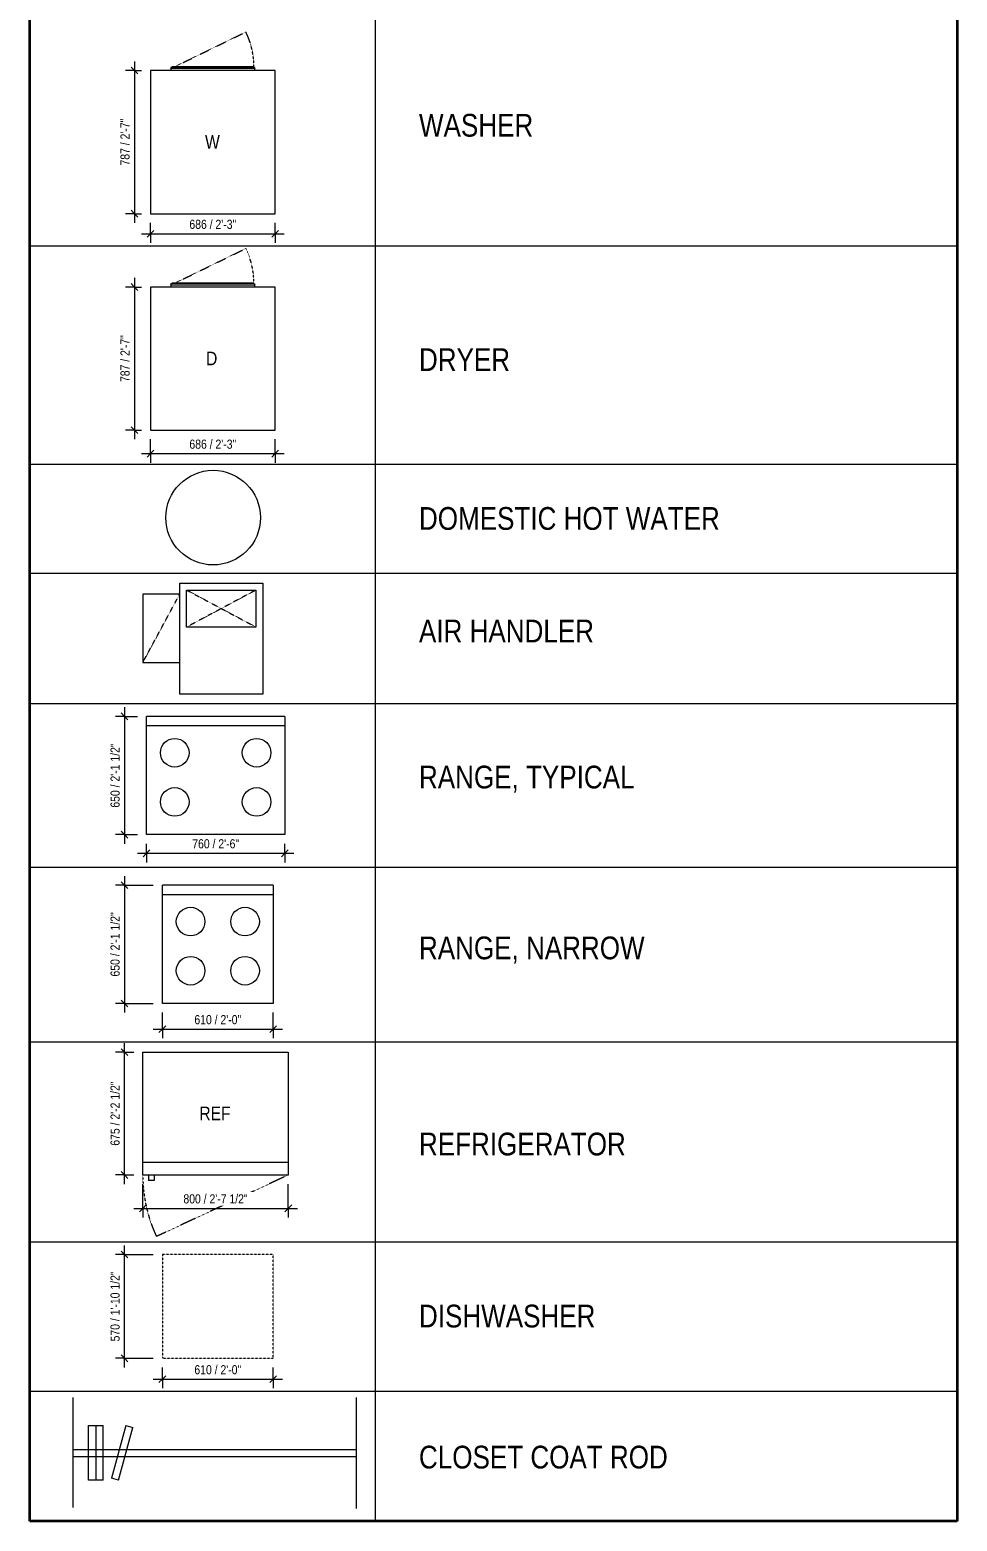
# Model space of a CAD drawing. Header units: millimetres. Extents: x 12719 to 31196, y -17777 to 12929.
# Drawn here: x 12719 to 17819, y -17777 to -9580 of the extents above; entities that cross this region are included whole.
import ezdxf

# ---------------------------------------------------------------- set-up
doc = ezdxf.new("R2010")
doc.units = ezdxf.units.MM
doc.linetypes.add('CMHC_Dash - Small', pattern=[2, 1, -1])
for name, color, linetype, lineweight in [('A-ANNO-DIMS', 7, 'Continuous', 9), ('A-ANNO-DIMS-50', 7, 'Continuous', 9), ('A-ANNO-NOTE', 7, 'Continuous', 18), ('A-DOOR-HDLN', 7, 'CMHC_Dash - Small', 18), ('G-ANNO-TEXT', 7, 'Continuous', 9), ('M-EQPM', 7, 'Continuous', 18), ('M-EQPM-HDLN', 7, 'CMHC_Dash - Small', 18), ('Q-CASE', 7, 'Continuous', 18), ('Q-SPCQ', 7, 'Continuous', 18), ('Q-SPCQ-HDLN', 7, 'CMHC_Dash - Small', 18)]:
    doc.layers.add(name, color=color, linetype=linetype, lineweight=lineweight)
doc.layers.add('A-DETL', color=7, linetype='Continuous', lineweight=18, true_color=0x00a600)
doc.styles.add('Arial Narrow', font='ARIALN.TTF', dxfattribs={"height": 75})
doc.styles.add('Arial Narrow_2', font='ARIALN.TTF', dxfattribs={"height": 125})
doc.styles.add('Arial Narrow_3', font='ARIALN.TTF', dxfattribs={"height": 50})
doc.dimstyles.new('CMHC_Standard__Small_', dxfattribs={"dimscale": 304.8, "dimtxt": 51.171549, "dimasz": 0.123031, "dimexe": 0.164042, "dimexo": 0.164042, "dimgap": 0.04101, "dimtad": 1, "dimdec": 0, "dimzin": 0, "dimdsep": 46, "dimtxsty": 'Arial Narrow_3', "dimblk1": 'OBLIQUE', "dimblk2": 'OBLIQUE', "dimsah": 1, "dimcen": 0.09, "dimdle": 0.164042, "dimazin": 0, "dimtfac": 1, "dimtdec": 4, "dimtix": 1, "dimtmove": 0, "dimatfit": 3, "dimfxl": 1, "dimtvp": 1, "dimtfill": 1, "dimtolj": 1, "dimtzin": 0, "dimarcsym": 2})

# ---------------------------------------------------------------- blocks, each defined once
blk = doc.blocks.new('Family - ___-8411140-FLOOR PLANS - TYPICAL')
at = {"layer": 'M-EQPM'}
blk.add_circle((13727.5, -12261), 260, dxfattribs=at)
blk = doc.blocks.new('Family - ___-8411142-FLOOR PLANS - TYPICAL')
at = {"layer": 'M-EQPM'}
for p, q in [((13543.8, -12621.1), (14001, -12621.1)), ((13543.8, -13230.7), (13543.8, -12621.1)), ((14001, -12621.1), (14001, -13230.7)), ((13543.8, -12681.1), (13340.6, -12681.1)), ((13340.6, -12681.1), (13340.6, -13057.6)), ((13581.8, -12659.1), (13963, -12659.1)), ((13581.8, -12862.3), (13581.8, -12659.1)), ((13963, -12659.1), (13963, -12862.3)), ((13963, -12862.3), (13581.8, -12862.3)), ((13340.6, -13057.6), (13543.8, -13057.6)), ((14001, -13230.7), (13543.8, -13230.7))]:
    blk.add_line(p, q, dxfattribs=at)
at = {"layer": 'M-EQPM-HDLN'}
for p, q in [((13340.6, -13057.6), (13543.8, -12681.1)), ((13581.8, -12659.1), (13963, -12862.3)), ((13963, -12659.1), (13581.8, -12862.3))]:
    blk.add_line(p, q, dxfattribs=at)
blk = doc.blocks.new('Family - ___-8411150-FLOOR PLANS - TYPICAL')
at = {"layer": 'Q-SPCQ'}
for p, q in [((13361.4, -14003.4), (13361.4, -13353.4)), ((14121.4, -13353.4), (14121.4, -14003.4)), ((13361.4, -13404.2), (14121.4, -13404.2)), ((14121.4, -14003.4), (13361.4, -14003.4))]:
    blk.add_line(p, q, dxfattribs=at)
for centre in [(13516.4, -13553.4), (13966.4, -13553.4), (13516.4, -13823.4), (13966.4, -13823.4)]:
    blk.add_circle(centre, 78.8, dxfattribs=at)
blk = doc.blocks.new('Family - ___-8411152-FLOOR PLANS - TYPICAL')
at = {"layer": 'Q-SPCQ'}
for p, q in [((13448.4, -14931.4), (13448.4, -14281.4)), ((13448.4, -14332.2), (14058, -14332.2)), ((14058, -14281.4), (14058, -14931.4)), ((14058, -14931.4), (13448.4, -14931.4))]:
    blk.add_line(p, q, dxfattribs=at)
for centre in [(13603.4, -14481.4), (13903, -14481.4), (13603.4, -14751.4), (13903, -14751.4)]:
    blk.add_circle(centre, 78.8, dxfattribs=at)
blk = doc.blocks.new('Family - ___-8470673-FLOOR PLANS - TYPICAL')
at = {"layer": 'Q-SPCQ-HDLN'}
for p, q in [((13448.4, -16311.4), (13448.4, -16881.4)), ((14058, -16311.4), (13448.4, -16311.4)), ((14058, -16881.4), (14058, -16311.4)), ((13448.4, -16881.4), (14058, -16881.4))]:
    blk.add_line(p, q, dxfattribs=at)
blk = doc.blocks.new('Family - ___-8470702-FLOOR PLANS - TYPICAL')
at = {"layer": 'Q-CASE'}
for p, q in [((14513.2, -17096.4), (14513.2, -17706.4)), ((13042.4, -17251.4), (13122.4, -17251.4)), ((13042.4, -17551.4), (13042.4, -17251.4)), ((13082.4, -17251.4), (13082.4, -17551.4)), ((13122.4, -17551.4), (13122.4, -17251.4)), ((13246.9, -17251.4), (13169.2, -17541.2)), ((13207.9, -17551.5), (13285.5, -17261.7)), ((13246.9, -17251.4), (13285.5, -17261.7)), ((12955.2, -17382.4), (14513.2, -17382.4)), ((12955.2, -17420.4), (14513.2, -17420.4)), ((13207.9, -17551.5), (13169.2, -17541.2)), ((13122.4, -17551.4), (13042.4, -17551.4))]:
    blk.add_line(p, q, dxfattribs=at)
blk = doc.blocks.new('Family - ___-8411134-FLOOR PLANS - TYPICAL')
at = {"layer": 'Q-SPCQ'}
for p, q in [((14068.7, -9803.4), (13382.7, -9803.4)), ((13382.7, -9803.4), (13382.7, -10590.4)), ((13494.7, -9790.2), (13494.7, -9803.4)), ((13494.7, -9792.8), (13494.7, -9803.4)), ((13956.7, -9792.8), (13494.7, -9792.8)), ((13956.7, -9803.4), (13956.7, -9790.2)), ((13956.7, -9803.4), (13956.7, -9792.8)), ((14068.7, -10590.4), (14068.7, -9803.4)), ((13382.7, -10590.4), (14068.7, -10590.4))]:
    blk.add_line(p, q, dxfattribs=at)
at = {"layer": 'Q-SPCQ', "flags": 128}
for points in [[(13494.7, -9790.2), (13498.1, -9784), (13502.2, -9782.8)], [(13949.3, -9782.8), (13945.2, -9782.8), (13933, -9782.8), (13913.1, -9782.8), (13886.4, -9782.8), (13853.7, -9782.8), (13816.3, -9782.8), (13775.6, -9782.8), (13733, -9782.8), (13690.2, -9782.8), (13648.6, -9782.8), (13610, -9782.8), (13575.5, -9782.8), (13546.7, -9782.8), (13524.4, -9782.8), (13509.5, -9782.8), (13502.6, -9782.8), (13502.2, -9782.8)], [(13502.2, -9782.8), (13506.3, -9782.8), (13518.5, -9782.8), (13538.3, -9782.8), (13565.1, -9782.8), (13597.8, -9782.8), (13635.2, -9782.8), (13675.9, -9782.8), (13718.5, -9782.8), (13761.3, -9782.8), (13802.8, -9782.8), (13841.5, -9782.8), (13875.9, -9782.8), (13904.8, -9782.8), (13927.1, -9782.8), (13942, -9782.8), (13948.9, -9782.8), (13949.3, -9782.8)], [(13952.8, -9784.7), (13955.6, -9786.2), (13956.7, -9790.2)]]:
    blk.add_lwpolyline(points, dxfattribs=at)
at = {"layer": 'Q-SPCQ-HDLN'}
blk.add_line((13515, -9782.9), (13907.3, -9591.6), dxfattribs=at)
blk.add_arc((13511.8, -9784.5), 440, 0.16771, 26, dxfattribs=at)
at = {"layer": 'A-ANNO-NOTE', "insert": (13683, -10158.6), "char_height": 75, "width": 100.211, "attachment_point": 1, "style": 'Arial Narrow'}
blk.add_mtext('W', dxfattribs=at)
blk = doc.blocks.new('Family - ___-8411137-FLOOR PLANS - TYPICAL')
at = {"layer": 'Q-SPCQ'}
for p, q in [((13494.7, -10980.2), (13494.7, -10993.4)), ((13494.7, -10982.8), (13494.7, -10993.4)), ((13956.7, -10982.8), (13494.7, -10982.8)), ((13956.7, -10993.4), (13956.7, -10980.2)), ((13956.7, -10993.4), (13956.7, -10982.8)), ((14068.7, -10993.4), (13382.7, -10993.4)), ((13382.7, -10993.4), (13382.7, -11780.4)), ((14068.7, -11780.4), (14068.7, -10993.4)), ((13382.7, -11780.4), (14068.7, -11780.4))]:
    blk.add_line(p, q, dxfattribs=at)
at = {"layer": 'Q-SPCQ', "flags": 128}
for points in [[(13494.7, -10980.2), (13498.1, -10974), (13502.2, -10972.8)], [(13949.3, -10972.8), (13945.2, -10972.8), (13933, -10972.8), (13913.1, -10972.8), (13886.4, -10972.8), (13853.7, -10972.8), (13816.3, -10972.8), (13775.6, -10972.8), (13733, -10972.8), (13690.2, -10972.8), (13648.6, -10972.8), (13610, -10972.8), (13575.5, -10972.8), (13546.7, -10972.8), (13524.4, -10972.8), (13509.5, -10972.8), (13502.6, -10972.8), (13502.2, -10972.8)], [(13502.2, -10972.8), (13506.3, -10972.8), (13518.5, -10972.8), (13538.3, -10972.8), (13565.1, -10972.8), (13597.8, -10972.8), (13635.2, -10972.8), (13675.9, -10972.8), (13718.5, -10972.8), (13761.3, -10972.8), (13802.8, -10972.8), (13841.5, -10972.8), (13875.9, -10972.8), (13904.8, -10972.8), (13927.1, -10972.8), (13942, -10972.8), (13948.9, -10972.8), (13949.3, -10972.8)], [(13952.8, -10974.7), (13955.6, -10976.2), (13956.7, -10980.2)]]:
    blk.add_lwpolyline(points, dxfattribs=at)
at = {"layer": 'Q-SPCQ-HDLN'}
blk.add_line((13515, -10972.9), (13907.3, -10781.6), dxfattribs=at)
blk.add_arc((13511.8, -10974.5), 440, 0.16771, 26, dxfattribs=at)
at = {"layer": 'A-ANNO-NOTE', "insert": (13688.5, -11348.6), "char_height": 75, "width": 76.16, "attachment_point": 1, "style": 'Arial Narrow'}
blk.add_mtext('D', dxfattribs=at)
blk = doc.blocks.new('Family - ___-8464667-FLOOR PLANS - TYPICAL')
at = {"layer": 'A-DOOR-HDLN'}
blk.add_line((14140.7, -15873.9), (13415.6, -16212), dxfattribs=at)
blk.add_arc((14140.7, -15873.9), 800, 180, 205, dxfattribs=at)
at = {"layer": 'Q-SPCQ'}
for p, q in [((13340.7, -15873.9), (13340.7, -15198.9)), ((14140.7, -15198.9), (14140.7, -15873.9)), ((13340.7, -15804.1), (14140.7, -15804.1)), ((13340.7, -15873.9), (14140.7, -15873.9)), ((13371.7, -15873.9), (13402.7, -15873.9)), ((13371.7, -15873.9), (13371.7, -15904.9)), ((13402.7, -15873.9), (13402.7, -15904.9)), ((13402.7, -15904.9), (13371.7, -15904.9))]:
    blk.add_line(p, q, dxfattribs=at)
at = {"layer": 'A-ANNO-NOTE', "insert": (13651.7, -15498.2), "char_height": 75, "width": 212.447, "attachment_point": 1, "style": 'Arial Narrow'}
blk.add_mtext('REF', dxfattribs=at)
blk = doc.blocks.new('DIMBLOCK10-FLOOR PLANS - TYPICAL')
at = {"layer": 'A-ANNO-DIMS-50', "transparency": 16777216}
for p, q in [((13382.7, -10700.9), (13382.7, -10640.4)), ((14068.7, -10700.9), (14068.7, -10640.4)), ((13332.7, -10700.9), (14118.7, -10700.9)), ((13382.7, -10700.9), (13364, -10719.6)), ((13382.7, -10700.9), (13401.5, -10682.1)), ((13382.7, -10700.9), (13382.7, -10750.9)), ((14068.7, -10700.9), (14050, -10719.6)), ((14068.7, -10700.9), (14087.5, -10682.1)), ((14068.7, -10700.9), (14068.7, -10750.9))]:
    blk.add_line(p, q, dxfattribs=at)
at = {"layer": 'A-ANNO-DIMS-50', "color": 0, "transparency": 16777216, "insert": (13597, -10623.8), "char_height": 50, "width": 308.979, "attachment_point": 1, "line_spacing_factor": 0.974696, "style": 'Arial Narrow_3', "bg_fill": 3, "box_fill_scale": 1.25, "bg_fill_color": 256, "bg_fill_true_color": 13158600, "bg_fill_transparency": 0}
blk.add_mtext('686 / 2\'-3"', dxfattribs=at)
blk = doc.blocks.new('_Oblique')
at = {"color": 0, "linetype": 'ByBlock', "lineweight": -2}
blk.add_line((-0.5, -0.5), (0.5, 0.5), dxfattribs=at)
blk = doc.blocks.new('DIMBLOCK11-FLOOR PLANS - TYPICAL')
at = {"layer": 'A-ANNO-DIMS-50', "transparency": 16777216}
for p, q in [((13295, -9753.4), (13295, -10640.4)), ((13295, -9803.4), (13245, -9803.4)), ((13295, -9803.4), (13276.2, -9784.6)), ((13295, -9803.4), (13313.7, -9822.1)), ((13295, -9803.4), (13332.7, -9803.4)), ((13295, -10590.4), (13276.2, -10571.6)), ((13295, -10590.4), (13245, -10590.4)), ((13295, -10590.4), (13313.7, -10609.1)), ((13295, -10590.4), (13332.7, -10590.4))]:
    blk.add_line(p, q, dxfattribs=at)
at = {"layer": 'A-ANNO-DIMS-50', "color": 0, "transparency": 16777216, "insert": (13217.9, -10325.6), "char_height": 50, "width": 308.979, "attachment_point": 1, "rotation": 90, "line_spacing_factor": 0.974696, "style": 'Arial Narrow_3', "bg_fill": 3, "box_fill_scale": 1.25, "bg_fill_color": 256, "bg_fill_true_color": 13158600, "bg_fill_transparency": 0}
blk.add_mtext('787 / 2\'-7"', dxfattribs=at)
blk = doc.blocks.new('DIMBLOCK12-FLOOR PLANS - TYPICAL')
at = {"layer": 'A-ANNO-DIMS-50', "transparency": 16777216}
for p, q in [((13295, -10993.4), (13276.2, -10974.6)), ((13295, -10943.4), (13295, -11830.4)), ((13295, -10993.4), (13245, -10993.4)), ((13295, -10993.4), (13313.7, -11012.1)), ((13295, -10993.4), (13332.7, -10993.4)), ((13295, -11780.4), (13245, -11780.4)), ((13295, -11780.4), (13276.2, -11761.6)), ((13295, -11780.4), (13313.7, -11799.1)), ((13295, -11780.4), (13332.7, -11780.4))]:
    blk.add_line(p, q, dxfattribs=at)
at = {"layer": 'A-ANNO-DIMS-50', "color": 0, "transparency": 16777216, "insert": (13217.9, -11515.6), "char_height": 50, "width": 308.979, "attachment_point": 1, "rotation": 90, "line_spacing_factor": 0.974696, "style": 'Arial Narrow_3', "bg_fill": 3, "box_fill_scale": 1.25, "bg_fill_color": 256, "bg_fill_true_color": 13158600, "bg_fill_transparency": 0}
blk.add_mtext('787 / 2\'-7"', dxfattribs=at)
blk = doc.blocks.new('DIMBLOCK13-FLOOR PLANS - TYPICAL')
at = {"layer": 'A-ANNO-DIMS-50', "transparency": 16777216}
for p, q in [((13382.7, -11909.3), (13382.7, -11830.4)), ((14068.7, -11909.3), (14068.7, -11830.4)), ((13332.7, -11909.3), (14118.7, -11909.3)), ((13382.7, -11909.3), (13364, -11928)), ((13382.7, -11909.3), (13401.5, -11890.5)), ((13382.7, -11909.3), (13382.7, -11959.3)), ((14068.7, -11909.3), (14050, -11928)), ((14068.7, -11909.3), (14087.5, -11890.5)), ((14068.7, -11909.3), (14068.7, -11959.3))]:
    blk.add_line(p, q, dxfattribs=at)
at = {"layer": 'A-ANNO-DIMS-50', "color": 0, "transparency": 16777216, "insert": (13597, -11832.2), "char_height": 50, "width": 308.979, "attachment_point": 1, "line_spacing_factor": 0.974696, "style": 'Arial Narrow_3', "bg_fill": 3, "box_fill_scale": 1.25, "bg_fill_color": 256, "bg_fill_true_color": 13158600, "bg_fill_transparency": 0}
blk.add_mtext('686 / 2\'-3"', dxfattribs=at)
blk = doc.blocks.new('DIMBLOCK14-FLOOR PLANS - TYPICAL')
at = {"layer": 'A-ANNO-DIMS-50', "transparency": 16777216}
for p, q in [((13361.4, -14105.8), (13361.4, -14053.4)), ((13361.4, -14105.8), (13380.2, -14087.1)), ((14121.4, -14105.8), (14121.4, -14053.4)), ((14121.4, -14105.8), (14140.2, -14087.1)), ((13311.4, -14105.8), (14171.4, -14105.8)), ((13361.4, -14105.8), (13342.7, -14124.6)), ((13361.4, -14105.8), (13361.4, -14155.8)), ((14121.4, -14105.8), (14102.7, -14124.6)), ((14121.4, -14105.8), (14121.4, -14155.8))]:
    blk.add_line(p, q, dxfattribs=at)
at = {"layer": 'A-ANNO-DIMS-50', "color": 0, "transparency": 16777216, "insert": (13612.7, -14028.7), "char_height": 50, "width": 308.979, "attachment_point": 1, "line_spacing_factor": 0.974696, "style": 'Arial Narrow_3', "bg_fill": 3, "box_fill_scale": 1.25, "bg_fill_color": 256, "bg_fill_true_color": 13158600, "bg_fill_transparency": 0}
blk.add_mtext('760 / 2\'-6"', dxfattribs=at)
blk = doc.blocks.new('DIMBLOCK15-FLOOR PLANS - TYPICAL')
at = {"layer": 'A-ANNO-DIMS-50', "transparency": 16777216}
for p, q in [((13240.4, -13353.4), (13190.4, -13353.4)), ((13240.4, -13353.4), (13221.7, -13334.6)), ((13240.4, -13303.4), (13240.4, -14053.4)), ((13240.4, -13353.4), (13259.2, -13372.1)), ((13240.4, -13353.4), (13311.4, -13353.4)), ((13240.4, -14003.4), (13190.4, -14003.4)), ((13240.4, -14003.4), (13221.7, -13984.6)), ((13240.4, -14003.4), (13259.2, -14022.1)), ((13240.4, -14003.4), (13311.4, -14003.4))]:
    blk.add_line(p, q, dxfattribs=at)
at = {"layer": 'A-ANNO-DIMS-50', "color": 0, "transparency": 16777216, "insert": (13163.3, -13855), "char_height": 50, "width": 423.993, "attachment_point": 1, "rotation": 90, "line_spacing_factor": 0.974696, "style": 'Arial Narrow_3', "bg_fill": 3, "box_fill_scale": 1.25, "bg_fill_color": 256, "bg_fill_true_color": 13158600, "bg_fill_transparency": 0}
blk.add_mtext('650 / 2\'-1 1/2"', dxfattribs=at)
blk = doc.blocks.new('DIMBLOCK16-FLOOR PLANS - TYPICAL')
at = {"layer": 'A-ANNO-DIMS-50', "transparency": 16777216}
for p, q in [((13240.4, -14231.4), (13240.4, -14981.4)), ((13240.4, -14281.4), (13190.4, -14281.4)), ((13240.4, -14281.4), (13221.7, -14262.7)), ((13240.4, -14281.4), (13259.2, -14300.2)), ((13240.4, -14281.4), (13398.4, -14281.4)), ((13240.4, -14931.4), (13221.7, -14912.7)), ((13240.4, -14931.4), (13190.4, -14931.4)), ((13240.4, -14931.4), (13259.2, -14950.2)), ((13240.4, -14931.4), (13398.4, -14931.4))]:
    blk.add_line(p, q, dxfattribs=at)
at = {"layer": 'A-ANNO-DIMS-50', "color": 0, "transparency": 16777216, "insert": (13163.3, -14783.1), "char_height": 50, "width": 423.993, "attachment_point": 1, "rotation": 90, "line_spacing_factor": 0.974696, "style": 'Arial Narrow_3', "bg_fill": 3, "box_fill_scale": 1.25, "bg_fill_color": 256, "bg_fill_true_color": 13158600, "bg_fill_transparency": 0}
blk.add_mtext('650 / 2\'-1 1/2"', dxfattribs=at)
blk = doc.blocks.new('DIMBLOCK17-FLOOR PLANS - TYPICAL')
at = {"layer": 'A-ANNO-DIMS-50', "transparency": 16777216}
for p, q in [((13448.4, -15072.3), (13448.4, -14981.4)), ((14058, -15072.3), (14058, -14981.4)), ((13398.4, -15072.3), (14108, -15072.3)), ((13448.4, -15072.3), (13429.6, -15091)), ((13448.4, -15072.3), (13467.1, -15053.5)), ((13448.4, -15072.3), (13448.4, -15122.3)), ((14058, -15072.3), (14039.2, -15091)), ((14058, -15072.3), (14076.7, -15053.5)), ((14058, -15072.3), (14058, -15122.3))]:
    blk.add_line(p, q, dxfattribs=at)
at = {"layer": 'A-ANNO-DIMS-50', "color": 0, "transparency": 16777216, "insert": (13624.4, -14995.2), "char_height": 50, "width": 308.979, "attachment_point": 1, "line_spacing_factor": 0.974696, "style": 'Arial Narrow_3', "bg_fill": 3, "box_fill_scale": 1.25, "bg_fill_color": 256, "bg_fill_true_color": 13158600, "bg_fill_transparency": 0}
blk.add_mtext('610 / 2\'-0"', dxfattribs=at)
blk = doc.blocks.new('DIMBLOCK18-FLOOR PLANS - TYPICAL')
at = {"layer": 'A-ANNO-DIMS-50', "transparency": 16777216}
for p, q in [((13240.4, -16311.4), (13190.4, -16311.4)), ((13240.4, -16311.4), (13221.7, -16292.7)), ((13240.4, -16931.4), (13240.4, -16261.4)), ((13240.4, -16311.4), (13259.2, -16330.2)), ((13240.4, -16311.4), (13398.4, -16311.4)), ((13240.4, -16881.4), (13190.4, -16881.4)), ((13240.4, -16881.4), (13221.7, -16862.7)), ((13240.4, -16881.4), (13259.2, -16900.2)), ((13240.4, -16881.4), (13398.4, -16881.4))]:
    blk.add_line(p, q, dxfattribs=at)
at = {"layer": 'A-ANNO-DIMS-50', "color": 0, "transparency": 16777216, "insert": (13163.3, -16788.9), "char_height": 50, "width": 462.006, "attachment_point": 1, "rotation": 90, "line_spacing_factor": 0.974696, "style": 'Arial Narrow_3', "bg_fill": 3, "box_fill_scale": 1.25, "bg_fill_color": 256, "bg_fill_true_color": 13158600, "bg_fill_transparency": 0}
blk.add_mtext('570 / 1\'-10 1/2"', dxfattribs=at)
blk = doc.blocks.new('DIMBLOCK19-FLOOR PLANS - TYPICAL')
at = {"layer": 'A-ANNO-DIMS-50', "transparency": 16777216}
for p, q in [((13448.4, -16996.5), (13448.4, -16931.4)), ((14058, -16996.5), (14058, -16931.4)), ((13398.4, -16996.5), (14108, -16996.5)), ((13448.4, -16996.5), (13429.6, -17015.3)), ((13448.4, -16996.5), (13467.1, -16977.8)), ((13448.4, -16996.5), (13448.4, -17046.5)), ((14058, -16996.5), (14039.2, -17015.3)), ((14058, -16996.5), (14076.7, -16977.8)), ((14058, -16996.5), (14058, -17046.5))]:
    blk.add_line(p, q, dxfattribs=at)
at = {"layer": 'A-ANNO-DIMS-50', "color": 0, "transparency": 16777216, "insert": (13624.4, -16919.4), "char_height": 50, "width": 308.979, "attachment_point": 1, "line_spacing_factor": 0.974696, "style": 'Arial Narrow_3', "bg_fill": 3, "box_fill_scale": 1.25, "bg_fill_color": 256, "bg_fill_true_color": 13158600, "bg_fill_transparency": 0}
blk.add_mtext('610 / 2\'-0"', dxfattribs=at)
blk = doc.blocks.new('DIMBLOCK20-FLOOR PLANS - TYPICAL')
at = {"layer": 'A-ANNO-DIMS-50', "transparency": 16777216}
for p, q in [((13240.4, -15923.9), (13240.4, -15148.9)), ((13240.4, -15198.9), (13190.4, -15198.9)), ((13240.4, -15198.9), (13221.7, -15180.2)), ((13240.4, -15198.9), (13259.2, -15217.7)), ((13240.4, -15198.9), (13290.7, -15198.9)), ((13240.4, -15873.9), (13190.4, -15873.9)), ((13240.4, -15873.9), (13221.7, -15855.2)), ((13240.4, -15873.9), (13259.2, -15892.7)), ((13240.4, -15873.9), (13290.7, -15873.9))]:
    blk.add_line(p, q, dxfattribs=at)
at = {"layer": 'A-ANNO-DIMS-50', "color": 0, "transparency": 16777216, "insert": (13163.3, -15713.1), "char_height": 50, "width": 423.993, "attachment_point": 1, "rotation": 90, "line_spacing_factor": 0.974696, "style": 'Arial Narrow_3', "bg_fill": 3, "box_fill_scale": 1.25, "bg_fill_color": 256, "bg_fill_true_color": 13158600, "bg_fill_transparency": 0}
blk.add_mtext('675 / 2\'-2 1/2"', dxfattribs=at)
blk = doc.blocks.new('DIMBLOCK21-FLOOR PLANS - TYPICAL')
at = {"layer": 'A-ANNO-DIMS-50', "transparency": 16777216}
for p, q in [((13340.7, -16057.4), (13340.7, -15923.9)), ((14140.7, -16057.4), (14140.7, -15923.9)), ((13290.7, -16057.4), (14190.7, -16057.4)), ((13340.7, -16057.4), (13321.9, -16076.1)), ((13340.7, -16057.4), (13359.4, -16038.6)), ((13340.7, -16057.4), (13340.7, -16107.4)), ((14140.7, -16057.4), (14121.9, -16076.1)), ((14140.7, -16057.4), (14159.4, -16038.6)), ((14140.7, -16057.4), (14140.7, -16107.4))]:
    blk.add_line(p, q, dxfattribs=at)
at = {"layer": 'A-ANNO-DIMS-50', "color": 0, "transparency": 16777216, "insert": (13564, -15980.2), "char_height": 50, "width": 423.993, "attachment_point": 1, "line_spacing_factor": 0.974696, "style": 'Arial Narrow_3', "bg_fill": 3, "box_fill_scale": 1.25, "bg_fill_color": 256, "bg_fill_true_color": 13158600, "bg_fill_transparency": 0}
blk.add_mtext('800 / 2\'-7 1/2"', dxfattribs=at)

msp = doc.modelspace()

# ---------------------------------------------------------------- linework, layer by layer
at = {"layer": 'A-DETL', "color": 7, "lineweight": 35}
for p, q in [((12719.3, -17776.8), (12719.3, -3976.8)), ((17819.3, -3976.8), (17819.3, -17776.8)), ((17819.3, -17776.8), (12719.3, -17776.8))]:
    msp.add_line(p, q, dxfattribs=at)
at = {"layer": 'A-DETL', "color": 7}
for p, q in [((14619.3, -4476.8), (14619.3, -17776.8)), ((12719.3, -10766.8), (17819.3, -10766.8)), ((12719.3, -11966.8), (17819.3, -11966.8)), ((12719.3, -12566.8), (17819.3, -12566.8)), ((12719.3, -13281.8), (17819.3, -13281.8)), ((12719.3, -13281.8), (17819.3, -13281.8)), ((14121.4, -13353.4), (13361.4, -13353.4)), ((12719.3, -14181.8), (17819.3, -14181.8)), ((14058, -14281.4), (13448.4, -14281.4)), ((12719.3, -15141.8), (17819.3, -15141.8)), ((13340.7, -15198.9), (14140.7, -15198.9)), ((12719.3, -16241.8), (17819.3, -16241.8)), ((12719.3, -17061.8), (17819.3, -17061.8)), ((12955.2, -17096.4), (12955.2, -17702.4))]:
    msp.add_line(p, q, dxfattribs=at)

# ---------------------------------------------------------------- block references
at = {"layer": 'A-ANNO-NOTE'}
for name in ['Family - ___-8411134-FLOOR PLANS - TYPICAL', 'Family - ___-8411137-FLOOR PLANS - TYPICAL', 'Family - ___-8464667-FLOOR PLANS - TYPICAL']:
    msp.add_blockref(name, (0, 0), dxfattribs=at)
at = {"layer": 'M-EQPM'}
for name in ['Family - ___-8411140-FLOOR PLANS - TYPICAL', 'Family - ___-8411142-FLOOR PLANS - TYPICAL']:
    msp.add_blockref(name, (0, 0), dxfattribs=at)
at = {"layer": 'Q-CASE'}
msp.add_blockref('Family - ___-8470702-FLOOR PLANS - TYPICAL', (0, 0), dxfattribs=at)
at = {"layer": 'Q-SPCQ'}
for name in ['Family - ___-8411150-FLOOR PLANS - TYPICAL', 'Family - ___-8411152-FLOOR PLANS - TYPICAL', 'Family - ___-8470673-FLOOR PLANS - TYPICAL']:
    msp.add_blockref(name, (0, 0), dxfattribs=at)

# ---------------------------------------------------------------- texts
at = {"layer": 'G-ANNO-TEXT', "char_height": 125, "attachment_point": 1, "style": 'Arial Narrow_2'}
for s, insert, width in [('WASHER', (14859.5, -10041.8), 761.603), ('DRYER', (14859.5, -11330.2), 605.274), ('DOMESTIC HOT WATER', (14859.5, -12203), 2012.236), ('AIR HANDLER', (14859.5, -12821.8), 1162.447), ('RANGE, TYPICAL', (14859.5, -13624.3), 1439.029), ('RANGE, NARROW', (14859.5, -14563.4), 1503.164), ('REFRIGERATOR ', (14859.5, -15641.4), 1431.012), ('DISHWASHER', (14859.5, -16586.8), 1174.472), ('CLOSET COAT ROD', (14859.5, -17362.1), 1663.502)]:
    msp.add_mtext(s, dxfattribs=dict(at, insert=insert, width=width))

# ---------------------------------------------------------------- next in the draw order: dimensions: what is measured, and where the dimension line sits
at = {"layer": 'A-ANNO-DIMS'}
for base, p1, p2, override, picture, middle in [((14068.7, -10700.9), (13382.7, -10590.4), (14068.7, -10590.4), {"dimpost": '<>', "dimfxl": 686}, 'DIMBLOCK10-FLOOR PLANS - TYPICAL', (13725.7, -10656)), ((14121.4, -14105.8), (13361.4, -14003.4), (14121.4, -14003.4), {"dimpost": '<>', "dimfxl": 760}, 'DIMBLOCK14-FLOOR PLANS - TYPICAL', (13741.4, -14061))]:
    dim = msp.add_linear_dim(base=base, p1=p1, p2=p2, dimstyle='CMHC_Standard__Small_', override=override, dxfattribs=at)
    dim.commit()
    dim.dimension.update_dxf_attribs({"geometry": picture, "text_midpoint": middle})
for base, p1, p2, override, picture, middle in [((13295, -11780.4), (13382.7, -10993.4), (13382.7, -11780.4), {"dimpost": '<>', "dimfxl": 787}, 'DIMBLOCK12-FLOOR PLANS - TYPICAL', (13250.1, -11386.9)), ((13240.4, -14931.4), (13448.4, -14281.4), (13448.4, -14931.4), {"dimpost": '<>', "dimfxl": 650}, 'DIMBLOCK16-FLOOR PLANS - TYPICAL', (13195.6, -14606.4)), ((13240.4, -15198.9), (13340.7, -15873.9), (13340.7, -15198.9), {"dimpost": '<>', "dimfxl": 675}, 'DIMBLOCK20-FLOOR PLANS - TYPICAL', (13195.6, -15536.4)), ((13240.4, -16311.4), (13448.4, -16881.4), (13448.4, -16311.4), {"dimpost": '<>', "dimfxl": 570}, 'DIMBLOCK18-FLOOR PLANS - TYPICAL', (13195.6, -16596.4))]:
    dim = msp.add_linear_dim(base=base, p1=p1, p2=p2, angle=90, dimstyle='CMHC_Standard__Small_', override=override, dxfattribs=at)
    dim.commit()
    dim.dimension.update_dxf_attribs({"geometry": picture, "text_midpoint": middle})

# ---------------------------------------------------------------- next in the draw order: dimensions: what is measured, and where the dimension line sits
for base, p1, p2, override, picture, middle in [((13295, -10590.4), (13382.7, -9803.4), (13382.7, -10590.4), {"dimpost": '<>', "dimfxl": 787}, 'DIMBLOCK11-FLOOR PLANS - TYPICAL', (13250.1, -10196.9)), ((13240.4, -14003.4), (13361.4, -13353.4), (13361.4, -14003.4), {"dimpost": '<>', "dimfxl": 650}, 'DIMBLOCK15-FLOOR PLANS - TYPICAL', (13195.6, -13678.4))]:
    dim = msp.add_linear_dim(base=base, p1=p1, p2=p2, angle=90, dimstyle='CMHC_Standard__Small_', override=override, dxfattribs=at)
    dim.commit()
    dim.dimension.update_dxf_attribs({"geometry": picture, "text_midpoint": middle})
for base, p1, p2, override, picture, middle in [((14068.7, -11909.3), (13382.7, -11780.4), (14068.7, -11780.4), {"dimpost": '<>', "dimfxl": 686}, 'DIMBLOCK13-FLOOR PLANS - TYPICAL', (13725.7, -11864.4)), ((14058, -15072.3), (13448.4, -14931.4), (14058, -14931.4), {"dimpost": '<>', "dimfxl": 609.6}, 'DIMBLOCK17-FLOOR PLANS - TYPICAL', (13753.2, -15027.4)), ((14140.7, -16057.4), (13340.7, -15873.9), (14140.7, -15873.9), {"dimpost": '<>', "dimfxl": 800}, 'DIMBLOCK21-FLOOR PLANS - TYPICAL', (13740.7, -16012.5)), ((14058, -16996.5), (13448.4, -16881.4), (14058, -16881.4), {"dimpost": '<>', "dimfxl": 609.6}, 'DIMBLOCK19-FLOOR PLANS - TYPICAL', (13753.2, -16951.7))]:
    dim = msp.add_linear_dim(base=base, p1=p1, p2=p2, dimstyle='CMHC_Standard__Small_', override=override, dxfattribs=at)
    dim.commit()
    dim.dimension.update_dxf_attribs({"geometry": picture, "text_midpoint": middle})

doc.saveas('drawing.dxf')
